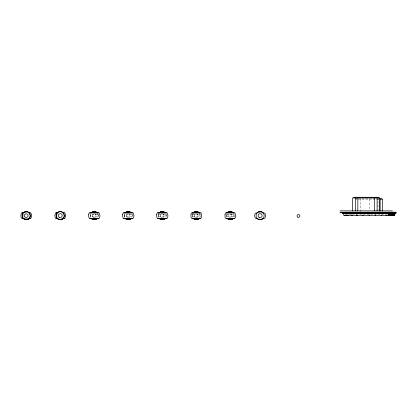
<?xml version="1.0" encoding="UTF-8"?>
<svg xmlns="http://www.w3.org/2000/svg" width="417" height="417" viewBox="0 0 417 417"><rect width="100%" height="100%" fill="white"/><g stroke="black" fill="none" stroke-linecap="round" stroke-linejoin="round"><path stroke-width="0.31" stroke-dasharray="2.08 1.56" d="M230.226 216.777L230.226 216.491M375.879 213.733L375.821 214.786M382.081 213.733L381.977 214.786M23.044 214.786L23.044 216.491M98.167 216.694L98.167 214.583L97.755 213.598A4.081 4.081 0 0 1 98.167 216.694L97.755 217.679M132.163 216.694L132.163 214.583L131.756 213.598A4.081 4.081 0 0 1 132.163 216.694L131.756 217.679M166.164 216.694L166.305 215.641L165.757 213.598A4.081 4.081 0 0 1 166.164 216.694L165.757 217.679M192.284 214.583L192.143 215.641L192.69 217.679A4.081 4.081 0 0 1 192.69 213.598L192.284 214.583L192.69 213.598M228.636 214.786L228.698 214.5M231.758 216.777L231.816 216.491M387.257 214.786L344.583 214.786M23.467 214.786L24.061 214.5M28.976 216.491L29.18 216.777M227.473 214.786L227.578 214.5M232.879 216.777L232.978 216.491M158.893 212.92L158.893 216.757L165.559 216.757L165.559 212.92M193.029 212.92L193.029 216.731L199.42 216.731L199.42 212.92M199.759 217.679L200.306 215.641L199.759 213.598A4.081 4.081 0 0 1 200.165 216.694L200.019 217.048M233.285 216.777L233.285 214.5L227.166 214.5L227.046 214.786L227.166 216.777L233.285 216.777L233.285 218.362M355.956 198.8L357.025 198.601M358.448 198.601L378.985 198.601M356.118 199.279L357.103 199.279M358.448 199.279L378.985 199.279M24.181 212.748L28.262 212.748M258.545 212.753L260.469 212.753M24.415 212.92L28.262 212.92M58.625 212.92L59.396 212.92M258.576 212.92L259.238 212.92M261.052 212.92L263.158 212.92M97.828 214.338L90.619 214.338L90.546 216.491L97.828 216.668L97.828 212.92M29.18 214.5L28.976 214.786M158.893 214.526L165.559 214.526M57.457 214.547L57.963 214.547M193.029 214.547L199.42 214.547M24.415 218.362L26.224 218.362M27.016 218.362L27.751 218.362M61.278 218.362L62.576 218.362M26.224 218.529L27.277 218.529M199.759 213.603L200.139 214.515M192.315 216.767L192.43 217.048M232.879 214.5L232.978 214.786M227.473 216.491L227.578 216.777M232.389 214.5L232.472 214.786M347.132 214.786L346.949 213.733M351.182 214.786L351.036 213.733M231.758 214.5L231.816 214.786M228.636 216.491L228.698 216.777M356.467 214.786L356.363 213.733M231.018 214.5L231.049 214.786M230.226 214.5L230.226 214.786M378.391 199.279L378.391 198.601L377.974 199.279L377.974 211.555M369.222 199.279L369.222 210.262M369.222 213.733L369.222 214.786M360.47 211.555L360.47 199.279L360.053 198.601L360.053 199.279M356.431 198.601L356.431 199.279M196.735 213.733A1.97 1.97 0 0 1 197.21 217.346M195.239 217.346A1.97 1.97 0 0 1 195.714 213.733M94.732 213.733A1.97 1.97 0 0 1 95.212 217.346M93.236 217.346A1.97 1.97 0 0 1 93.716 213.733M128.733 213.733A1.97 1.97 0 0 1 129.213 217.346M127.237 217.346A1.97 1.97 0 0 1 127.711 213.733M162.734 213.733A1.97 1.97 0 0 1 163.209 217.346M161.238 217.346A1.97 1.97 0 0 1 161.713 213.733M90.28 214.583L90.28 216.694L90.692 217.679A4.081 4.081 0 0 1 90.692 213.598L90.28 214.583M124.282 214.583L124.282 216.694L124.693 217.679A4.081 4.081 0 0 1 124.693 213.598L124.282 214.583M124.678 214.687L124.756 216.783L131.772 216.59L131.694 214.5L124.678 214.687M158.283 214.583L158.283 216.694L158.689 217.679A4.081 4.081 0 0 1 158.689 213.598L158.283 214.583M226.285 214.583L226.285 216.694L226.692 217.679A4.081 4.081 0 0 1 226.692 213.598L226.285 214.583M234.307 215.641L234.166 216.694A4.081 4.081 0 0 0 233.76 213.598L234.307 215.641M93.372 217.111A1.699 1.699 0 0 0 95.926 215.641A1.699 1.699 0 0 0 93.372 214.166A1.699 1.699 0 0 0 93.372 217.111M127.373 217.111A1.699 1.699 0 0 0 129.927 215.641A1.699 1.699 0 0 0 127.373 214.166A1.699 1.699 0 0 0 127.373 217.111M161.374 217.111A1.699 1.699 0 0 0 163.923 215.641A1.699 1.699 0 0 0 161.374 214.166A1.699 1.699 0 0 0 161.374 217.111M195.375 217.111A1.699 1.699 0 0 0 197.924 215.641A1.699 1.699 0 0 0 195.375 214.166A1.699 1.699 0 0 0 195.375 217.111M229.376 217.111A1.699 1.699 0 0 0 231.925 215.641A1.699 1.699 0 0 0 229.376 214.166A1.699 1.699 0 0 0 229.376 217.111"/><path stroke-width="0.63" d="M392.783 215.641L393.82 215.594C395.332 215.261 394.425 212.868 396.15 212.878M375.748 215.235L375.321 215.641M91.214 212.92C92.704 211.143 95.743 211.143 97.234 212.92M91.214 218.362C92.704 220.134 95.743 220.134 97.234 218.362M125.215 212.92C126.705 211.143 129.744 211.143 131.235 212.92M125.215 218.362C126.705 220.134 129.744 220.134 131.235 218.362M159.216 212.92C160.707 211.143 163.745 211.143 165.236 212.92M159.216 218.362C160.707 220.134 163.745 220.134 165.236 218.362M193.212 212.92C194.708 211.143 197.747 211.143 199.237 212.92M193.212 218.362C194.708 220.134 197.747 220.134 199.237 218.362M227.213 212.92C228.709 211.143 231.748 211.143 233.239 212.92M227.213 218.362C228.709 220.134 231.748 220.134 233.239 218.362M257.138 212.92C258.629 211.143 261.668 211.143 263.158 212.92M263.158 218.362C261.668 220.134 258.629 220.134 257.138 218.362M381.826 215.235L381.002 215.641M387.049 215.235L385.881 215.641M28.262 219.175C32.901 216.725 28.622 209.313 24.181 212.107C19.542 214.557 23.821 221.964 28.262 219.175L27.095 219.175M62.263 219.175C66.871 216.736 62.696 209.277 58.182 212.107C53.574 214.547 57.749 222.006 62.263 219.175L61.096 219.175M394.982 212.91L395.848 212.925C393.7 212.253 394.456 215.109 392.981 215.594L391.98 215.641M395.108 212.889L391.078 212.915M375.112 197.277L374.617 197.96L374.617 210.882M389.629 215.641L391.057 215.235L391.646 213.421L392.433 212.889L391.156 212.894M343.822 213.066L342.242 212.878L343.717 212.889M353.308 197.277L379.152 197.277M379.47 198.601L382.014 198.601M339.98 210.882L392.48 210.882M25.166 211.7A4.081 4.081 0 0 1 30.165 216.694A4.081 4.081 0 0 1 23.336 218.524A4.081 4.081 0 0 1 25.166 211.7L27.277 211.7M93.168 211.7L95.279 211.7M127.169 211.7L129.28 211.7M161.171 211.7L163.282 211.7M195.172 211.7L197.283 211.7M229.173 211.7L231.284 211.7M259.093 211.7L261.204 211.7M92.183 212.107L96.264 212.107M126.184 212.107L130.266 212.107M160.185 212.107L164.267 212.107M194.186 212.107L198.268 212.107M228.188 212.107L232.269 212.107M339.98 212.243L396.15 212.201M22.143 212.748L24.181 212.748M28.627 212.748L30.3 212.748M56.144 212.748L57.817 212.748M62.263 212.748L64.301 212.748M89.801 212.748L98.641 212.748M123.802 212.748L132.642 212.748M157.803 212.748L166.644 212.748M192.143 212.748L200.306 212.748M226.144 212.748L234.307 212.748M340.491 212.748L391.97 212.748M23.336 212.92L21.595 212.92C20.297 214.963 20.449 219.962 24.181 218.362M29.107 212.92C32.891 211.617 32.411 220.583 28.387 218.362M57.337 212.92L55.513 212.92L54.783 215.641L55.513 218.362L57.963 218.362M63.233 212.92L64.932 212.92L65.662 215.641L64.932 218.362L62.576 218.362M256.877 212.92C253.546 212.117 254.078 220.416 257.836 218.362M263.419 212.92C266.255 212.248 265.681 216.856 264.8 218.326L262.46 218.362M388.175 212.889L396.15 212.92M342.42 212.889L343.665 212.983M388.529 212.983L395.676 212.983M342.764 212.983L395.519 213.066M342.925 213.066L343.968 213.165M388.305 213.165L395.368 213.165M388.206 213.285L395.233 213.285M388.707 213.421L395.118 213.421M395.019 213.572L343.79 213.598M388.571 213.733L394.935 213.733M388.462 214.619L394.79 214.619M388.415 214.786L394.732 214.786M388.357 214.948L394.649 214.948M388.284 215.099L394.55 215.099M388.196 215.235L394.435 215.235M343.79 215.641L393.82 215.594M22.143 218.529L24.181 218.529M28.627 218.529L30.3 218.529M56.144 218.529L57.817 218.529M62.628 218.529L64.301 218.529M89.801 218.529L98.641 218.529M123.802 218.529L132.642 218.529M157.803 218.529L166.644 218.529M192.143 218.529L200.306 218.529M226.144 218.529L234.307 218.529M24.181 219.175L25.348 219.175M58.182 219.175L59.35 219.175M92.183 219.175L96.264 219.175M126.184 219.175L130.266 219.175M160.185 219.175L164.267 219.175M194.186 219.175L198.268 219.175M228.188 219.175L232.269 219.175M258.107 219.175A4.081 4.081 0 0 0 264.227 215.641A4.081 4.081 0 0 0 258.107 212.107A4.081 4.081 0 0 0 258.107 219.175L259.275 219.175M261.021 219.175L262.189 219.175M25.166 219.582L27.277 219.582M59.167 219.582L61.278 219.582M93.168 219.582L95.279 219.582M127.169 219.582L129.28 219.582M161.171 219.582L163.282 219.582M195.172 219.582L197.283 219.582M229.173 219.582L231.284 219.582M259.093 219.582L261.204 219.582M344.624 215.594L345.657 215.641M345.458 215.594L346.459 215.641M348.815 215.641L347.387 215.235M352.558 215.641L351.395 215.235M357.442 215.641L356.613 215.235M363.124 215.641L362.696 215.235M357.348 197.277L357.843 197.96L357.843 210.882M343.076 213.165L343.79 214.948M382.686 210.908L382.686 199.279L379.991 199.279L379.991 210.908M379.83 210.882L379.83 197.96L352.631 197.96L352.631 210.882M377.109 197.96L377.109 210.882M369.222 215.235L369.222 215.641M355.347 197.96L355.347 210.882M199.112 218.524A4.081 4.081 0 0 1 193.342 218.524M193.342 212.753A4.081 4.081 0 0 1 199.112 212.753M97.109 218.524A4.081 4.081 0 0 1 91.339 218.524M91.339 212.753A4.081 4.081 0 0 1 97.109 212.753M131.11 218.524A4.081 4.081 0 0 1 125.34 218.524M125.34 212.753A4.081 4.081 0 0 1 131.11 212.753M165.111 218.524A4.081 4.081 0 0 1 159.341 218.524M159.341 212.753A4.081 4.081 0 0 1 165.111 212.753M233.113 218.524A4.081 4.081 0 0 1 227.343 218.524M227.343 212.753A4.081 4.081 0 0 1 233.113 212.753M88.706 214.161L88.513 215.641L89.222 218.362L99.225 218.362L99.741 217.116L99.934 215.641L99.225 212.92L89.222 212.92L88.706 214.161M122.707 214.161L122.515 215.641L123.224 218.362L133.226 218.362L133.742 217.116L133.935 215.641L133.226 212.92L123.224 212.92L122.707 214.161M156.709 214.161L156.511 215.641L157.219 218.362L167.227 218.362L167.743 217.116L167.936 215.641L167.227 212.92L157.219 212.92L156.709 214.161M190.97 214.234L190.97 217.048L191.512 218.362L200.937 218.362L201.479 217.048L201.479 214.234L200.937 212.92L191.512 212.92L190.97 214.234M225.039 214.249L225.039 217.033L225.602 218.362L234.854 218.362L235.417 217.033L235.417 214.249L234.854 212.92L225.602 212.92L225.039 214.249M24.926 216.939A1.835 1.835 0 0 0 27.996 216.115A1.835 1.835 0 0 0 25.745 213.869A1.835 1.835 0 0 0 24.926 216.939M57.337 218.524A4.081 4.081 0 0 0 64.166 216.694A4.081 4.081 0 0 0 59.167 211.7A4.081 4.081 0 0 0 57.337 218.524M59.235 217.346A1.97 1.97 0 0 0 62.196 215.641A1.97 1.97 0 0 0 59.235 213.931A1.97 1.97 0 0 0 59.235 217.346M297.785 217.148A1.428 1.428 0 0 0 299.927 215.912A1.428 1.428 0 0 0 297.785 214.677A1.428 1.428 0 0 0 297.785 217.148M259.16 217.346A1.97 1.97 0 0 0 262.121 215.641A1.97 1.97 0 0 0 259.16 213.931A1.97 1.97 0 0 0 259.16 217.346"/></g></svg>
